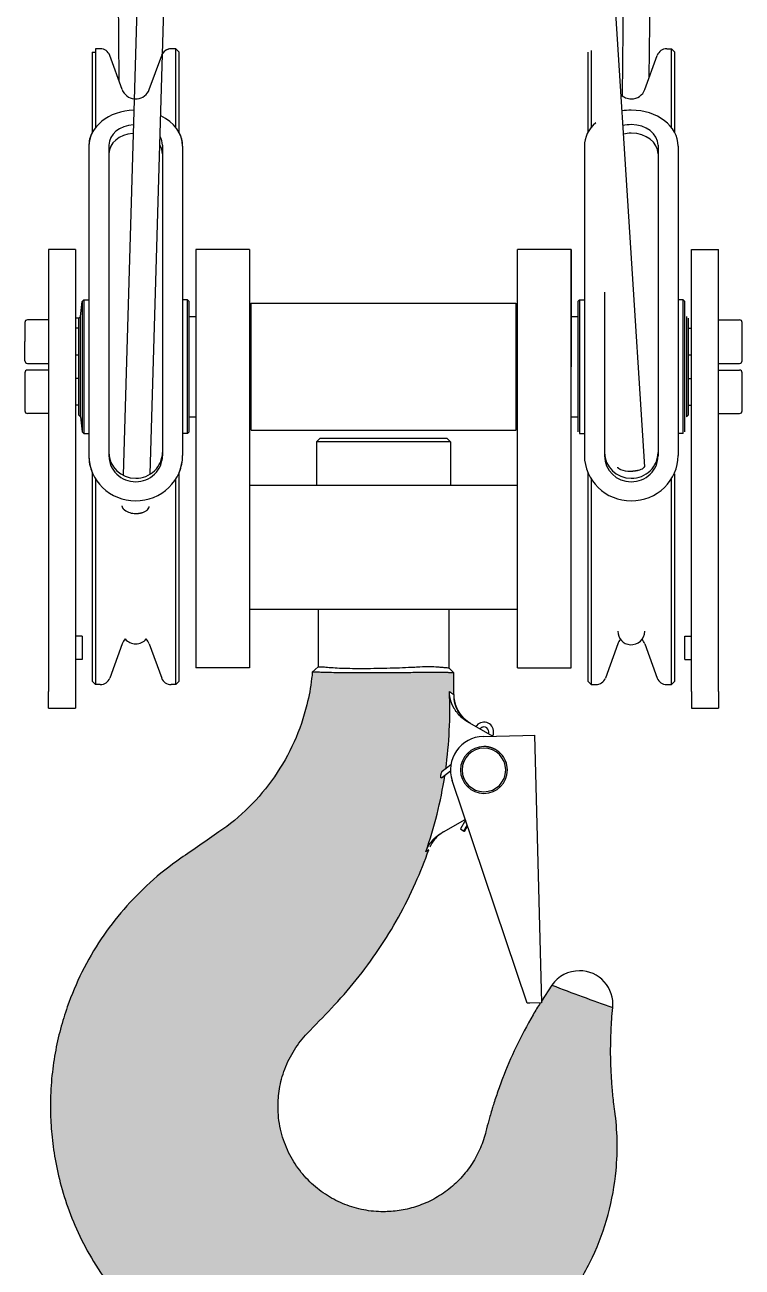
# Model space of a CAD drawing. Extents: x -599358 to 2865263, y -1062760 to 486533.
# Drawn here: x 1915540 to 1915877, y -667320 to -666736 of the extents above; entities that cross this region are included whole.
import ezdxf

# ---------------------------------------------------------------- set-up
doc = ezdxf.new("R2010")
doc.units = 0
for name, color, linetype in [('A-LIN-V', 9, 'Continuous'), ('EWHS5T6M-2', 7, 'Continuous'), ('零件1^葫芦小车', 7, 'Continuous')]:
    doc.layers.add(name, color=color, linetype=linetype)

# ---------------------------------------------------------------- blocks, each defined once
blk = doc.blocks.new('G$C20E3758E')
h = blk.add_hatch(color=3)
h.dxf.hatch_style = 1
edge = h.paths.add_edge_path()
edge.add_ellipse((1253.66, 2927.08), major_axis=(-601.68, 0), ratio=1, start_angle=428.90986, end_angle=430.75307, ccw=False)
edge.add_line((1037.15, 2365.7), (1034, 2360.94))
edge.add_line((1034, 2360.94), (1033.65, 2360.41))
edge.add_line((1033.65, 2360.41), (1033.67, 2360.41))
edge.add_spline(control_points=[(1033.67, 2360.41), (1032.94, 2359.24), (1032.22, 2358.05), (1029.7, 2353.72), (1027.99, 2350.48), (1024.93, 2344.05), (1023.57, 2340.85), (1021.84, 2336.33), (1021.31, 2334.87), (1020.35, 2332.08), (1019.91, 2330.75), (1019.46, 2329.29), (1019.4, 2329.08), (1018.91, 2327.47), (1018.58, 2326.31), (1017.99, 2324.14), (1017.72, 2323.13), (1017.04, 2320.36), (1016.5, 2318.71), (1015.11, 2315.48), (1014.27, 2313.89), (1012.3, 2310.85), (1011.17, 2309.4), (1008.67, 2306.71), (1007.3, 2305.47), (1004.39, 2303.27), (1002.84, 2302.31), (999.67, 2300.68), (998.04, 2300.01), (994.78, 2298.97), (993.14, 2298.6), (989.94, 2298.12), (988.37, 2298.01), (985.86, 2298.01), (984.87, 2298.06), (982.91, 2298.24), (981.93, 2298.38), (980, 2298.75), (979.05, 2298.98), (977.17, 2299.52), (976.24, 2299.84), (974.43, 2300.55), (973.54, 2300.95), (971.79, 2301.83), (970.94, 2302.31), (969.28, 2303.35), (968.47, 2303.92), (966.9, 2305.12), (966.14, 2305.76), (964.67, 2307.13), (963.97, 2307.85), (962.62, 2309.37), (961.98, 2310.17), (960.76, 2311.84), (960.19, 2312.72), (959.12, 2314.54), (958.63, 2315.49), (957.74, 2317.45), (957.34, 2318.46), (956.64, 2320.55), (956.34, 2321.62), (955.86, 2323.81), (955.67, 2324.93), (955.42, 2327.2), (955.36, 2328.35), (955.36, 2331.07), (955.48, 2332.86), (955.96, 2335.7), (956.17, 2336.67), (956.7, 2338.65), (957.02, 2339.64), (957.77, 2341.63), (958.2, 2342.61), (959.16, 2344.54), (959.69, 2345.48), (960.83, 2347.28), (961.45, 2348.15), (962.73, 2349.78), (963.4, 2350.55), (966.46, 2353.75), (968.92, 2356.33), (973.88, 2361.51), (976.35, 2364.33), (981.06, 2370.19), (983.3, 2373.23), (987.52, 2379.51), (989.5, 2382.74), (993.17, 2389.38), (994.87, 2392.78), (997.86, 2399.5), (999.18, 2402.8), (1000.36, 2406.15)], knot_values=[0, 0, 0, 0, 0.012094, 0.012094, 0.043169, 0.043169, 0.074245, 0.074245, 0.089782, 0.089782, 0.10532, 0.10532, 0.108005, 0.108005, 0.126597, 0.126597, 0.14519, 0.14519, 0.171955, 0.171955, 0.198721, 0.198721, 0.225486, 0.225486, 0.252251, 0.252251, 0.279017, 0.279017, 0.305782, 0.305782, 0.332547, 0.332547, 0.359313, 0.359313, 0.3769, 0.3769, 0.394487, 0.394487, 0.412074, 0.412074, 0.429662, 0.429662, 0.447249, 0.447249, 0.464836, 0.464836, 0.482423, 0.482423, 0.500011, 0.500011, 0.517598, 0.517598, 0.535185, 0.535185, 0.552772, 0.552772, 0.570359, 0.570359, 0.587947, 0.587947, 0.605534, 0.605534, 0.623121, 0.623121, 0.640708, 0.640708, 0.664579, 0.664579, 0.676514, 0.676514, 0.688449, 0.688449, 0.700384, 0.700384, 0.712319, 0.712319, 0.724254, 0.724254, 0.736189, 0.736189, 0.777684, 0.777684, 0.822741, 0.822741, 0.867798, 0.867798, 0.912855, 0.912855, 0.957912, 0.957912, 1, 1, 1, 1], degree=3, periodic=0)
edge.add_line((1000.36, 2406.15), (999.47, 2405.52))
edge.add_ellipse((879.17, 2447.69), major_axis=(127.48, 0), ratio=1, start_angle=340.6813, end_angle=351.3249)
edge.add_line((1005.19, 2428.46), (1004.14, 2427.64))
edge.add_spline(control_points=[(1004.14, 2427.64), (1004.12, 2427.63), (1004.1, 2427.62), (1004.08, 2427.62), (1004.06, 2427.62), (1004.04, 2427.63), (1004.02, 2427.66), (1004.01, 2427.68), (1004, 2427.71), (1003.99, 2427.74), (1003.98, 2427.78), (1003.97, 2427.82), (1003.97, 2427.87), (1003.96, 2427.94), (1003.96, 2428.02), (1003.97, 2428.1), (1003.97, 2428.22), (1003.98, 2428.34), (1004, 2428.46), (1004.03, 2428.63), (1004.06, 2428.8), (1004.1, 2428.96), (1004.15, 2429.11), (1004.2, 2429.26), (1004.25, 2429.38), (1004.28, 2429.46), (1004.32, 2429.52), (1004.35, 2429.57), (1004.37, 2429.59), (1004.39, 2429.61), (1004.41, 2429.63)], knot_values=[0, 0, 0, 0, 0.06223, 0.06223, 0.06223, 0.125059, 0.125059, 0.125059, 0.182556, 0.182556, 0.182556, 0.239933, 0.239933, 0.239933, 0.329747, 0.329747, 0.329747, 0.462371, 0.462371, 0.462371, 0.647003, 0.647003, 0.647003, 0.834607, 0.834607, 0.834607, 0.943556, 0.943556, 0.943556, 1, 1, 1, 1], degree=3, periodic=0)
edge.add_line((1004.41, 2429.63), (1005.48, 2430.46))
edge.add_ellipse((879.17, 2447.69), major_axis=(127.48, 0), ratio=1, start_angle=352.2315, end_angle=362.5739)
edge.add_ellipse((1061.82, 2533.59), major_axis=(97.39, 0), ratio=1, start_angle=235.4035, end_angle=236.3361)
edge.add_ellipse((1061.82, 2533.59), major_axis=(97.39, 0), ratio=1, start_angle=236.3361, end_angle=236.3512)
edge.add_line((1007.86, 2452.51), (1007.86, 2453.23))
edge.add_line((1007.86, 2453.23), (1007.86, 2459.03))
edge.add_spline(control_points=[(1007.86, 2459.03), (1007.85, 2459.03), (1007.83, 2459.03), (1007.66, 2459.03), (1007.38, 2459.04), (1006.96, 2459.05), (1006.45, 2459.06), (1005.84, 2459.08), (1004.92, 2459.1), (1003.66, 2459.13), (1001.8, 2459.15), (999.1, 2459.13), (995.74, 2459.07), (991.47, 2459.02), (986.08, 2458.98), (978.82, 2458.97), (973.04, 2459.03), (969.76, 2459.11), (968.29, 2459.15), (967.56, 2459.18), (966.98, 2459.2), (965.93, 2459.2), (965.74, 2459.2), (965.6, 2459.2)], knot_values=[0, 0, 0, 0, 0.023008, 0.046985, 0.071916, 0.097784, 0.124572, 0.144341, 0.171112, 0.217444, 0.250912, 0.29895, 0.377038, 0.419517, 0.501427, 0.62005, 0.748963, 0.803749, 0.842652, 0.866405, 0.874501, 0.907064, 1, 1, 1, 1], degree=3, periodic=0)
edge.add_spline(control_points=[(965.6, 2459.2), (965.54, 2458.57), (965.48, 2457.94), (965.09, 2454.7), (964.62, 2452.07), (963.05, 2445.7), (961.78, 2441.98), (958.53, 2434.76), (956.57, 2431.27), (952.03, 2424.71), (949.45, 2421.65), (943.87, 2416.11), (940.86, 2413.62), (934.01, 2408.9), (930.06, 2406.18), (923.01, 2401.32), (919.96, 2398.89), (914.31, 2393.8), (911.71, 2391.14), (906.87, 2385.54), (904.64, 2382.61), (900.48, 2376.4), (898.56, 2373.11), (895.19, 2366.33), (893.72, 2362.88), (892.06, 2358.12), (891.7, 2357.04), (891.02, 2354.83), (890.7, 2353.7), (890.09, 2351.41), (889.81, 2350.24), (889.28, 2347.86), (889.03, 2346.64), (888.59, 2344.17), (888.39, 2342.91), (888.04, 2340.35), (887.89, 2339.04), (887.53, 2335.06), (887.39, 2332.32), (887.39, 2327.43), (887.47, 2325.23), (887.81, 2320.58), (888.08, 2318.14), (888.87, 2313.06), (889.4, 2310.42), (890.76, 2304.98), (891.59, 2302.18), (893.61, 2296.49), (894.81, 2293.6), (897.58, 2287.8), (899.16, 2284.9), (902.72, 2279.16), (904.7, 2276.34), (909.04, 2270.85), (911.41, 2268.2), (916.48, 2263.16), (919.19, 2260.77), (924.89, 2256.32), (927.87, 2254.27), (934.03, 2250.56), (937.21, 2248.9), (943.65, 2246), (946.92, 2244.76), (953.45, 2242.69), (956.71, 2241.86), (963.16, 2240.59), (966.33, 2240.14), (972.53, 2239.59), (975.54, 2239.49), (981.37, 2239.56), (984.17, 2239.73), (990.94, 2240.45), (995.08, 2241.21), (1003.31, 2243.46), (1007.41, 2244.94), (1015.39, 2248.64), (1019.28, 2250.85), (1026.69, 2255.97), (1030.2, 2258.88), (1036.7, 2265.29), (1039.68, 2268.8), (1044.97, 2276.29), (1047.29, 2280.27), (1051.17, 2288.53), (1052.74, 2292.81), (1055.1, 2301.5), (1055.89, 2305.91), (1056.58, 2313.33), (1056.69, 2316.36), (1056.55, 2322.34), (1056.31, 2325.29), (1055.86, 2328.6), (1055.78, 2329.2), (1055.52, 2331.27), (1055.34, 2332.91), (1055.07, 2335.96), (1054.97, 2337.38), (1054.75, 2341.38), (1054.69, 2343.72), (1054.68, 2348.1), (1054.73, 2350.15), (1054.93, 2354.39), (1055.08, 2356.58), (1055.32, 2359.03)], knot_values=[0, 0, 0, 0, 0.005894, 0.005894, 0.030053, 0.030053, 0.064391, 0.064391, 0.098729, 0.098729, 0.133067, 0.133067, 0.167406, 0.167406, 0.20826, 0.20826, 0.244777, 0.244777, 0.281295, 0.281295, 0.317812, 0.317812, 0.354329, 0.354329, 0.387959, 0.387959, 0.397632, 0.397632, 0.407305, 0.407305, 0.416978, 0.416978, 0.426651, 0.426651, 0.436324, 0.436324, 0.445997, 0.445997, 0.465343, 0.465343, 0.479597, 0.479597, 0.493851, 0.493851, 0.508105, 0.508105, 0.522359, 0.522359, 0.536613, 0.536613, 0.550867, 0.550867, 0.565121, 0.565121, 0.579374, 0.579374, 0.593628, 0.593628, 0.607882, 0.607882, 0.622136, 0.622136, 0.63639, 0.63639, 0.650644, 0.650644, 0.664898, 0.664898, 0.679151, 0.679151, 0.693405, 0.693405, 0.715098, 0.715098, 0.73679, 0.73679, 0.758483, 0.758483, 0.780175, 0.780175, 0.801868, 0.801868, 0.82356, 0.82356, 0.845252, 0.845252, 0.866945, 0.866945, 0.882014, 0.882014, 0.897082, 0.897082, 0.899258, 0.899258, 0.911851, 0.911851, 0.924444, 0.924444, 0.949629, 0.949629, 0.974815, 0.974815, 1, 1, 1, 1], degree=3, periodic=0)
h.paths.add_polyline_path([(1033.65, 2360.41), (1034, 2360.94), (1034.01, 2360.42), (1033.67, 2360.41)], flags=16)
at = {"color": 3}
for p, q in [((899.87, 2644.47), (900.87, 2644.47)), ((912.43, 2630.5), (913.3, 2630.5)), ((896.37, 2565.48), (896.87, 2569.98)), ((896.87, 2569.98), (897.37, 2570.48)), ((928.86, 2569.98), (928.36, 2570.48)), ((895.87, 2564.98), (894.87, 2564.98)), ((895.87, 2535.99), (896.37, 2535.49)), ((896.37, 2535.49), (896.87, 2530.99)), ((896.87, 2530.99), (897.37, 2530.49))]:
    blk.add_line(p, q, dxfattribs=at)
at = {"layer": 'EWHS5T6M-2', "color": 3, "linetype": 'Continuous'}
for p, q in [((899.87, 2644.47), (899.87, 2620.38)), ((899.87, 2644.47), (899.87, 2620.38)), ((902.29, 2645.47), (900.87, 2645.47)), ((900.87, 2645.47), (900.87, 2621.92)), ((902.29, 2645.47), (900.87, 2645.47)), ((900.87, 2645.47), (900.87, 2644.47)), ((908.82, 2633.31), (905.11, 2643.5)), ((908.82, 2633.31), (905.11, 2643.5)), ((916.9, 2633.31), (920.62, 2643.5)), ((924.86, 2645.47), (923.43, 2645.47)), ((924.86, 2645.47), (923.43, 2645.47)), ((924.86, 2621.92), (924.86, 2645.47)), ((925.86, 2644.47), (924.86, 2645.47)), ((925.86, 2644.47), (924.86, 2645.47)), ((925.86, 2620.38), (925.86, 2644.47)), ((925.86, 2620.38), (925.86, 2644.47)), ((1047.85, 2644.47), (1047.85, 2620.38)), ((1048.85, 2644.93), (1048.85, 2621.92)), ((1064.89, 2633.31), (1068.6, 2643.5)), ((1071.42, 2645.47), (1072.85, 2645.47)), ((1072.85, 2621.92), (1072.85, 2645.47)), ((1073.85, 2644.47), (1072.85, 2645.47)), ((1073.85, 2620.38), (1073.85, 2644.47)), ((898.87, 2616.4), (898.87, 2572.68)), ((898.87, 2616.4), (898.87, 2572.68)), ((904.87, 2616.68), (904.87, 2572.78)), ((920.86, 2616.68), (920.86, 2572.78)), ((926.86, 2616.4), (926.86, 2572.68)), ((926.86, 2616.4), (926.86, 2572.68)), ((1046.85, 2616.4), (1046.85, 2572.68)), ((1068.85, 2616.68), (1068.85, 2572.78)), ((1074.85, 2616.4), (1074.85, 2572.68)), ((894.87, 2585.48), (886.87, 2585.48)), ((886.87, 2585.48), (886.87, 2550.48)), ((894.87, 2585.48), (886.87, 2585.48)), ((886.87, 2585.48), (886.87, 2550.48)), ((894.87, 2585.48), (894.87, 2550.48)), ((894.87, 2585.48), (894.87, 2564.98)), ((930.86, 2585.48), (930.86, 2550.48)), ((946.86, 2585.48), (930.86, 2585.48)), ((930.86, 2585.48), (930.86, 2550.48)), ((946.86, 2585.48), (930.86, 2585.48)), ((946.86, 2585.48), (946.86, 2550.48)), ((946.86, 2585.48), (946.86, 2550.48)), ((1026.85, 2550.48), (1026.85, 2585.48)), ((1042.85, 2585.48), (1026.85, 2585.48)), ((1026.85, 2550.48), (1026.85, 2585.48)), ((1042.85, 2585.48), (1026.85, 2585.48)), ((1042.85, 2550.48), (1042.85, 2585.48)), ((1042.85, 2585.48), (1042.85, 2550.48)), ((1078.85, 2550.48), (1078.85, 2585.48)), ((1078.85, 2585.48), (1086.85, 2585.48)), ((1086.85, 2550.48), (1086.85, 2585.48)), ((898.87, 2572.68), (898.87, 2523.94)), ((898.87, 2572.68), (898.87, 2523.94)), ((904.87, 2572.78), (904.87, 2523.83)), ((920.86, 2572.78), (920.86, 2523.83)), ((926.86, 2572.68), (926.86, 2523.94)), ((926.86, 2572.68), (926.86, 2523.94)), ((1046.85, 2572.68), (1046.85, 2523.94)), ((1052.85, 2572.78), (1052.85, 2523.83)), ((1068.85, 2572.78), (1068.85, 2523.83)), ((1074.85, 2572.68), (1074.85, 2523.94)), ((896.87, 2569.98), (896.87, 2530.99)), ((897.37, 2570.48), (898.87, 2570.48)), ((897.37, 2570.48), (897.37, 2530.49)), ((897.37, 2570.48), (898.87, 2570.48)), ((928.36, 2570.48), (926.86, 2570.48)), ((928.36, 2570.48), (926.86, 2570.48)), ((928.36, 2530.49), (928.36, 2570.48)), ((928.86, 2530.99), (928.86, 2569.98)), ((928.86, 2530.99), (928.86, 2569.98)), ((946.86, 2568.98), (947.36, 2569.48)), ((946.86, 2568.98), (947.36, 2569.48)), ((947.36, 2531.49), (947.36, 2569.48)), ((947.36, 2569.48), (1026.35, 2569.48)), ((947.36, 2531.49), (947.36, 2569.48)), ((947.36, 2569.48), (1026.35, 2569.48)), ((1026.35, 2569.48), (1026.35, 2531.49)), ((1026.35, 2569.48), (1026.35, 2531.49)), ((1044.85, 2569.98), (1045.35, 2570.48)), ((1044.85, 2569.98), (1044.85, 2530.99)), ((1045.35, 2570.48), (1045.35, 2530.49)), ((1045.35, 2570.48), (1046.85, 2570.48)), ((1076.35, 2570.48), (1074.85, 2570.48)), ((1076.85, 2569.98), (1076.35, 2570.48)), ((1076.35, 2530.49), (1076.35, 2570.48)), ((1076.85, 2530.99), (1076.85, 2569.98)), ((895.87, 2564.98), (896.37, 2565.48)), ((895.87, 2564.98), (896.37, 2565.48)), ((895.87, 2535.99), (895.87, 2564.98)), ((896.37, 2535.49), (896.37, 2565.48)), ((928.86, 2565.48), (930.86, 2565.48)), ((928.86, 2565.48), (930.86, 2565.48)), ((1042.85, 2565.48), (1044.85, 2565.48)), ((1077.35, 2565.48), (1077.35, 2535.49)), ((1077.85, 2564.98), (1077.85, 2535.99)), ((879.77, 2563.68), (879.77, 2557.98)), ((879.77, 2563.68), (879.77, 2557.98)), ((879.77, 2561.41), (879.77, 2561.42)), ((879.77, 2561.41), (879.77, 2561.42)), ((886.87, 2564.48), (880.57, 2564.48)), ((886.87, 2564.48), (880.57, 2564.48)), ((895.87, 2561.98), (894.87, 2561.98)), ((1077.85, 2561.98), (1078.85, 2561.98)), ((1086.85, 2564.48), (1093.15, 2564.48)), ((1093.95, 2552.28), (1093.95, 2563.68)), ((879.77, 2552.28), (879.77, 2557.98)), ((879.77, 2552.28), (879.77, 2557.98)), ((894.87, 2553.98), (895.87, 2553.98)), ((1077.85, 2553.98), (1078.85, 2553.98)), ((880.57, 2551.48), (886.87, 2551.48)), ((880.57, 2551.48), (886.87, 2551.48)), ((886.87, 2550.48), (886.87, 2458.25)), ((886.87, 2550.48), (886.87, 2458.25)), ((894.87, 2550.48), (894.87, 2458.25)), ((930.86, 2550.48), (930.86, 2485.49)), ((930.86, 2550.48), (930.86, 2485.49)), ((946.86, 2550.48), (946.86, 2485.49)), ((946.86, 2550.48), (946.86, 2485.49)), ((1026.85, 2485.49), (1026.85, 2550.48)), ((1026.85, 2485.49), (1026.85, 2550.48)), ((1042.85, 2485.49), (1042.85, 2550.48)), ((1042.85, 2485.49), (1042.85, 2550.48)), ((1078.85, 2458.25), (1078.85, 2550.48)), ((1086.85, 2551.48), (1093.15, 2551.48)), ((1086.85, 2458.25), (1086.85, 2550.48)), ((879.77, 2548.68), (879.77, 2537.29)), ((879.77, 2548.68), (879.77, 2537.29)), ((886.87, 2549.48), (880.57, 2549.48)), ((886.87, 2549.48), (880.57, 2549.48)), ((895.87, 2546.98), (894.87, 2546.98)), ((1077.85, 2546.98), (1078.85, 2546.98)), ((1086.85, 2549.48), (1093.15, 2549.48)), ((1093.95, 2537.29), (1093.95, 2548.68)), ((895.87, 2538.99), (894.87, 2538.99)), ((894.87, 2538.99), (894.87, 2469.99)), ((895.87, 2538.99), (894.87, 2538.99)), ((895.87, 2535.99), (895.87, 2538.99)), ((1077.85, 2538.99), (1078.85, 2538.99)), ((886.87, 2536.49), (880.57, 2536.49)), ((886.87, 2536.49), (880.57, 2536.49)), ((928.86, 2535.49), (930.86, 2535.49)), ((928.86, 2535.49), (930.86, 2535.49)), ((1042.85, 2535.49), (1044.85, 2535.49)), ((1077.85, 2535.99), (1077.35, 2535.49)), ((1086.85, 2536.49), (1093.15, 2536.49)), ((947.36, 2531.49), (1026.35, 2531.49)), ((947.36, 2531.49), (1026.35, 2531.49)), ((1026.85, 2531.99), (1026.35, 2531.49)), ((1026.85, 2531.99), (1026.35, 2531.49)), ((897.37, 2530.49), (898.87, 2530.49)), ((897.37, 2530.49), (898.87, 2530.49)), ((928.36, 2530.49), (926.86, 2530.49)), ((928.36, 2530.49), (926.86, 2530.49)), ((928.86, 2530.99), (928.36, 2530.49)), ((928.86, 2530.99), (928.36, 2530.49)), ((967.86, 2528.99), (966.86, 2527.99)), ((967.86, 2528.99), (966.86, 2527.99)), ((1006.86, 2527.99), (966.86, 2527.99)), ((966.86, 2527.99), (966.86, 2514.99)), ((1006.86, 2527.99), (966.86, 2527.99)), ((966.86, 2527.99), (966.86, 2514.99)), ((1005.86, 2528.99), (967.86, 2528.99)), ((1005.86, 2528.99), (967.86, 2528.99)), ((1005.86, 2528.99), (1006.86, 2527.99)), ((1005.86, 2528.99), (1006.86, 2527.99)), ((1006.86, 2527.99), (1006.86, 2514.99)), ((1006.86, 2527.99), (1006.86, 2514.99)), ((1045.35, 2530.49), (1046.85, 2530.49)), ((1076.35, 2530.49), (1074.85, 2530.49)), ((899.87, 2518.93), (899.87, 2456.49)), ((899.87, 2518.93), (899.87, 2456.49)), ((900.87, 2516.98), (900.87, 2455.49)), ((924.86, 2455.49), (924.86, 2516.98)), ((925.86, 2456.49), (925.86, 2518.93)), ((925.86, 2456.49), (925.86, 2518.93)), ((1047.85, 2518.93), (1047.85, 2456.49)), ((1048.85, 2516.98), (1048.85, 2455.49)), ((1072.85, 2455.49), (1072.85, 2516.98)), ((1073.85, 2456.49), (1073.85, 2518.49)), ((1026.85, 2514.99), (946.86, 2514.99)), ((1026.85, 2514.99), (946.86, 2514.99)), ((930.86, 2485.49), (930.86, 2460.49)), ((930.86, 2485.49), (930.86, 2460.49)), ((946.86, 2485.49), (946.86, 2460.49)), ((946.86, 2485.49), (946.86, 2460.49)), ((1026.85, 2460.49), (1026.85, 2485.49)), ((1026.85, 2460.49), (1026.85, 2485.49)), ((1042.85, 2460.49), (1042.85, 2485.49)), ((1042.85, 2460.49), (1042.85, 2485.49)), ((946.86, 2477.99), (1026.85, 2477.99)), ((946.86, 2477.99), (1026.85, 2477.99)), ((967.36, 2477.99), (967.36, 2460.81)), ((967.36, 2477.99), (967.36, 2460.81)), ((1006.36, 2477.99), (1006.36, 2460.52)), ((1006.36, 2477.99), (1006.36, 2460.52)), ((896.87, 2469.99), (894.87, 2469.99)), ((896.87, 2469.99), (894.87, 2469.99)), ((896.87, 2469.99), (896.87, 2462.99)), ((896.87, 2469.99), (896.87, 2462.99)), ((1076.85, 2462.99), (1076.85, 2469.99)), ((1076.85, 2469.99), (1078.85, 2469.99)), ((908.82, 2467.66), (905.11, 2457.47)), ((908.82, 2467.66), (905.11, 2457.47)), ((916.9, 2467.66), (920.62, 2457.47)), ((916.9, 2467.66), (920.62, 2457.47)), ((1056.81, 2467.66), (1053.1, 2457.47)), ((1064.89, 2467.66), (1068.6, 2457.47)), ((896.87, 2462.99), (894.87, 2462.99)), ((894.87, 2462.99), (894.87, 2458.25)), ((896.87, 2462.99), (894.87, 2462.99)), ((1076.85, 2462.99), (1078.85, 2462.99)), ((886.87, 2458.25), (886.87, 2453.49)), ((886.87, 2458.25), (886.87, 2453.49)), ((894.87, 2458.25), (894.87, 2453.49)), ((894.87, 2458.25), (894.87, 2453.49)), ((946.86, 2460.49), (930.86, 2460.49)), ((946.86, 2460.49), (930.86, 2460.49)), ((967.36, 2460.81), (965.6, 2459.2)), ((967.36, 2460.81), (965.6, 2459.2)), ((1007.86, 2459.03), (1006.36, 2460.52)), ((1007.86, 2459.03), (1006.36, 2460.52)), ((1007.86, 2452.51), (1007.86, 2459.03)), ((1007.86, 2452.51), (1007.86, 2459.03)), ((1026.85, 2460.49), (1042.85, 2460.49)), ((1026.85, 2460.49), (1042.85, 2460.49)), ((1078.85, 2453.49), (1078.85, 2458.25)), ((1086.85, 2453.49), (1086.85, 2458.25)), ((886.87, 2448.49), (886.87, 2453.49)), ((886.87, 2448.49), (886.87, 2453.49)), ((894.87, 2453.49), (894.87, 2448.49)), ((894.87, 2453.49), (894.87, 2448.49)), ((899.87, 2456.49), (900.87, 2455.49)), ((899.87, 2456.49), (900.87, 2455.49)), ((902.29, 2455.49), (900.87, 2455.49)), ((902.29, 2455.49), (900.87, 2455.49)), ((924.86, 2455.49), (923.43, 2455.49)), ((924.86, 2455.49), (923.43, 2455.49)), ((925.86, 2456.49), (924.86, 2455.49)), ((925.86, 2456.49), (924.86, 2455.49)), ((1047.85, 2456.49), (1048.85, 2455.49)), ((1048.85, 2455.49), (1050.28, 2455.49)), ((1071.42, 2455.49), (1072.85, 2455.49)), ((1073.85, 2456.49), (1072.85, 2455.49)), ((1078.85, 2453.49), (1078.85, 2448.49)), ((1086.85, 2453.49), (1086.85, 2448.49)), ((886.87, 2448.49), (894.87, 2448.49)), ((886.87, 2448.49), (894.87, 2448.49)), ((1078.85, 2448.49), (1086.85, 2448.49)), ((1019.41, 2440.06), (1011.93, 2444.39)), ((1019.41, 2440.06), (1011.93, 2444.39)), ((1016.6, 2439.99), (1028.48, 2440.29)), ((1016.6, 2439.99), (1028.48, 2440.29)), ((1028.48, 2440.29), (1031.97, 2440.38)), ((1028.48, 2440.29), (1031.97, 2440.38)), ((1031.97, 2440.38), (1034.01, 2360.42)), ((1031.97, 2440.38), (1034.01, 2360.42)), ((1004.41, 2429.63), (1006.99, 2431.63)), ((1004.41, 2429.63), (1006.99, 2431.63)), ((1004.14, 2427.64), (1006.86, 2429.76)), ((1004.14, 2427.64), (1006.86, 2429.76)), ((1029.78, 2360.31), (1007.38, 2426.8)), ((1029.78, 2360.31), (1007.38, 2426.8)), ((1004.1, 2411.08), (1011.28, 2415.23)), ((1004.1, 2411.08), (1011.28, 2415.23)), ((1011.35, 2415.03), (1009.8, 2412.36)), ((1011.35, 2415.03), (1009.8, 2412.36)), ((1010.89, 2411.73), (1011.88, 2413.44)), ((1010.89, 2411.73), (1011.88, 2413.44)), ((1011.03, 2411.65), (1011.95, 2413.24)), ((1011.03, 2411.65), (1011.95, 2413.24)), ((1009.8, 2412.36), (1010.89, 2411.73)), ((1009.8, 2412.36), (1010.89, 2411.73)), ((1011.03, 2411.65), (1010.89, 2411.73)), ((1011.03, 2411.65), (1010.89, 2411.73)), ((1000.36, 2406.15), (999.47, 2405.52)), ((1000.36, 2406.15), (999.47, 2405.52)), ((1037.15, 2365.7), (1034, 2360.94)), ((1037.15, 2365.7), (1034, 2360.94)), ((1030.51, 2360.33), (1029.78, 2360.31)), ((1030.51, 2360.33), (1029.78, 2360.31)), ((1034.01, 2360.42), (1030.51, 2360.33)), ((1034.01, 2360.42), (1030.51, 2360.33))]:
    blk.add_line(p, q, dxfattribs=at)
for centre, radius, start, end in [((902.29, 2642.47), 3, 20, 90), ((902.29, 2642.47), 3, 20, 90), ((923.43, 2642.47), 3, 90, 160), ((923.43, 2642.47), 3, 90, 148.6539), ((1071.42, 2642.47), 3, 90, 160), ((912.86, 2634.78), 4.3, 200, 264.2387), ((912.86, 2634.78), 4.3, 200, 264.2387), ((912.86, 2634.78), 4.3, 275.7613, 340), ((1060.85, 2634.78), 4.3, 223.803, 270), ((1060.85, 2634.78), 4.3, 270, 340), ((880.57, 2563.68), 0.8, 90, 180), ((880.57, 2563.68), 0.8, 90, 180), ((1093.15, 2563.68), 0.8, 0, 90), ((880.57, 2552.28), 0.8, 180, 270), ((880.57, 2552.28), 0.8, 180, 270), ((1093.15, 2552.28), 0.8, 270, 0), ((880.57, 2548.68), 0.8, 90, 180), ((880.57, 2548.68), 0.8, 90, 180), ((1093.15, 2548.68), 0.8, 0, 90), ((880.57, 2537.29), 0.8, 180, 270), ((880.57, 2537.29), 0.8, 180, 270), ((1093.15, 2537.29), 0.8, 270, 0), ((912.86, 2466.19), 4.3, 136.321, 160), ((912.86, 2466.19), 4.3, 136.321, 160), ((912.86, 2466.19), 4.3, 20, 43.2475), ((912.86, 2466.19), 4.3, 20, 43.2475), ((1060.85, 2466.19), 4.3, 138.8327, 160), ((1060.85, 2466.19), 4.3, 20, 41.6193), ((902.29, 2458.49), 3, 270, 340), ((902.29, 2458.49), 3, 270, 340), ((923.43, 2458.49), 3, 200, 270), ((923.43, 2458.49), 3, 200, 270), ((1050.28, 2458.49), 3, 270, 340), ((1071.42, 2458.49), 3, 200, 270), ((879.17, 2447.69), 127.48, 352.1432, 2.5739), ((879.17, 2447.69), 127.48, 352.1432, 2.5739), ((1061.82, 2533.59), 97.39, 235.4035, 236.3512), ((1061.82, 2533.59), 97.39, 235.4035, 236.3512), ((1017.93, 2452.57), 10.1, 179.9284, 225.3845), ((1017.93, 2452.57), 10.1, 179.9284, 225.3845), ((1016.85, 2441.36), 2.9, 0, 146.9271), ((1016.85, 2441.36), 2.9, 0, 146.9271), ((1016.85, 2441.36), 1.48, 90.0009, 143.9909), ((1016.85, 2441.36), 1.48, 0, 143.9909), ((1016.85, 2441.36), 1.48, 90.0009, 143.9909), ((1016.85, 2441.36), 1.48, 0, 143.9909), ((1016.85, 2430), 10, 91.46, 198.6207), ((1016.85, 2430), 10, 91.46, 198.6207), ((1016.85, 2441.36), 1.48, 336.0091, 0), ((1016.85, 2441.36), 1.48, 336.0091, 0), ((1016.85, 2441.36), 2.9, 333.4077, 0), ((1016.85, 2441.36), 2.9, 333.4077, 0), ((1016.85, 2430), 7, 360, 180), ((1016.85, 2430), 7, 360, 180), ((1016.85, 2430), 6.5, 360, 180), ((1016.85, 2430), 6.5, 360, 180), ((1016.85, 2430), 7, 360, 90.0009), ((1016.85, 2430), 7, 360, 90.0009), ((879.17, 2447.69), 127.48, 340.6813, 351.2335), ((879.17, 2447.69), 127.48, 340.6813, 351.2335), ((1016.85, 2430), 7, 180, 360), ((1016.85, 2430), 7, 180, 360), ((1016.85, 2430), 6.5, 180, 360), ((1016.85, 2430), 6.5, 180, 360), ((1016.85, 2430), 7, 270.0009, 360), ((1016.85, 2430), 7, 270.0009, 360), ((1045.37, 2360), 10, 90, 145.2673), ((1045.37, 2360), 10, 90, 145.2673), ((1045.37, 2360), 10, 354.3957, 90), ((1045.37, 2360), 10, 354.3957, 90), ((1253.66, 2927.08), 601.68, 248.90986, 250.75307), ((1253.66, 2927.08), 601.68, 248.90986, 250.75307)]:
    blk.add_arc(centre, radius, start, end, dxfattribs=at)
for centre, major_axis, ratio, start_param, end_param in [((912.86, 2616.4), (-14, 0), 0.766044, 4.750321, 6.283185), ((912.86, 2616.4), (-14, 0), 0.766044, 3.141593, 4.150051), ((1060.85, 2616.4), (-14, 0), 0.766044, 4.712389, 4.913203), ((1060.85, 2616.4), (-14, 0), 0.766044, 3.141593, 4.712389), ((912.86, 2616.68), (-8, 0), 0.766044, 4.794698, 6.283185), ((1060.85, 2616.4), (-14, 0), 0.766044, 5.573665, 6.283185), ((1060.85, 2616.68), (-8, 0), 0.766044, 4.712389, 5.031351), ((1060.85, 2616.68), (-8, 0), 0.766044, 3.141593, 4.712389), ((912.86, 2616.4), (-14, 0), 0.766044, 5.902934, 6.283185), ((912.86, 2614.11), (-8, 0), 0.766044, 4.819633, 6.283185), ((912.86, 2614.11), (-8, 0), 0.766044, 3.141593, 3.590007), ((912.86, 2616.68), (-8, 0), 0.766044, 3.141593, 3.568788), ((912.86, 2616.4), (-14, 0), 0.766044, 3.141593, 3.521844), ((1060.85, 2614.11), (-8, 0), 0.766044, 4.712389, 5.010105), ((1060.85, 2614.11), (-8, 0), 0.766044, 3.141593, 4.712389), ((912.86, 2524.86), (-8, 0), 0.965926, 0, 1.570796), ((912.86, 2524.86), (-8, 0), 0.965926, 1.570796, 3.141593), ((1060.85, 2524.86), (-8, 0), 0.965926, 0, 1.570796), ((1060.85, 2524.86), (-8, 0), 0.965926, 1.570796, 3.141593), ((912.86, 2523.94), (-14, 0), 0.965926, 0, 1.570796), ((912.86, 2523.94), (-14, 0), 0.965926, 0, 0.380251), ((912.86, 2523.83), (-8, 0), 0.965926, 6.283185, 7.853982), ((912.86, 2523.94), (-14, 0), 0.965926, 1.570796, 3.141593), ((912.86, 2523.83), (-8, 0), 0.965926, 1.570796, 3.141593), ((912.86, 2523.94), (-14, 0), 0.965926, 2.761341, 3.141593), ((1060.85, 2523.94), (-14, 0), 0.965926, 0, 1.570796), ((1060.85, 2523.83), (-8, 0), 0.965926, 0, 1.570796), ((1060.85, 2523.94), (-14, 0), 0.965926, 1.570796, 3.141593), ((1060.85, 2523.83), (-8, 0), 0.965926, 1.570796, 3.141593)]:
    blk.add_ellipse(centre, major_axis=major_axis, ratio=ratio, start_param=start_param, end_param=end_param, dxfattribs=at)
for points, degree, knots in [([(967.36, 2460.81), (967.37, 2460.81), (967.39, 2460.82), (967.66, 2460.83), (968.19, 2460.84), (969.06, 2460.81), (970.54, 2460.65), (973.76, 2460.42), (979.16, 2460.31), (985.59, 2460.38), (990.72, 2460.52), (993.64, 2460.63), (995.94, 2460.74), (998.14, 2460.86), (1000.74, 2460.93), (1002.85, 2460.82), (1004.14, 2460.72), (1005.06, 2460.64), (1005.78, 2460.58), (1006.27, 2460.54), (1006.33, 2460.53), (1006.36, 2460.52)], 3, [0, 0, 0, 0, 0.020045, 0.062586, 0.096899, 0.125201, 0.187741, 0.250283, 0.373093, 0.499342, 0.563292, 0.624573, 0.648563, 0.687175, 0.749712, 0.81225, 0.849462, 0.874848, 0.92013, 0.961847, 1, 1, 1, 1]), ([(967.36, 2460.81), (967.37, 2460.81), (967.39, 2460.82), (967.66, 2460.83), (968.19, 2460.84), (969.06, 2460.81), (970.54, 2460.65), (973.76, 2460.42), (979.16, 2460.31), (985.59, 2460.38), (990.72, 2460.52), (993.64, 2460.63), (995.94, 2460.74), (998.14, 2460.86), (1000.74, 2460.93), (1002.85, 2460.82), (1004.14, 2460.72), (1005.06, 2460.64), (1005.78, 2460.58), (1006.27, 2460.54), (1006.33, 2460.53), (1006.36, 2460.52)], 3, [0, 0, 0, 0, 0.020045, 0.062586, 0.096899, 0.125201, 0.187741, 0.250283, 0.373093, 0.499342, 0.563292, 0.624573, 0.648563, 0.687175, 0.749712, 0.81225, 0.849462, 0.874848, 0.92013, 0.961847, 1, 1, 1, 1]), ([(965.6, 2459.2), (965.54, 2458.57), (965.48, 2457.94), (965.09, 2454.7), (964.62, 2452.07), (963.05, 2445.7), (961.78, 2441.98), (958.53, 2434.76), (956.57, 2431.27), (952.03, 2424.71), (949.45, 2421.65), (943.87, 2416.11), (940.86, 2413.62), (934.01, 2408.9), (930.06, 2406.18), (923.01, 2401.32), (919.96, 2398.89), (914.31, 2393.8), (911.71, 2391.14), (906.87, 2385.54), (904.64, 2382.61), (900.48, 2376.4), (898.56, 2373.11), (895.19, 2366.33), (893.72, 2362.88), (892.06, 2358.12), (891.7, 2357.04), (891.02, 2354.83), (890.7, 2353.7), (890.09, 2351.41), (889.81, 2350.24), (889.28, 2347.86), (889.03, 2346.64), (888.59, 2344.17), (888.39, 2342.91), (888.04, 2340.35), (887.89, 2339.04), (887.53, 2335.06), (887.39, 2332.32), (887.39, 2327.43), (887.47, 2325.23), (887.81, 2320.58), (888.08, 2318.14), (888.87, 2313.06), (889.4, 2310.42), (890.76, 2304.98), (891.59, 2302.18), (893.61, 2296.49), (894.81, 2293.6), (897.58, 2287.8), (899.16, 2284.9), (902.72, 2279.16), (904.7, 2276.34), (909.04, 2270.85), (911.41, 2268.2), (916.48, 2263.16), (919.19, 2260.77), (924.89, 2256.32), (927.87, 2254.27), (934.03, 2250.56), (937.21, 2248.9), (943.65, 2246), (946.92, 2244.76), (953.45, 2242.69), (956.71, 2241.86), (963.16, 2240.59), (966.33, 2240.14), (972.53, 2239.59), (975.54, 2239.49), (981.37, 2239.56), (984.17, 2239.73), (990.94, 2240.45), (995.08, 2241.21), (1003.31, 2243.46), (1007.41, 2244.94), (1015.39, 2248.64), (1019.28, 2250.85), (1026.69, 2255.97), (1030.2, 2258.88), (1036.7, 2265.29), (1039.68, 2268.8), (1044.97, 2276.29), (1047.29, 2280.27), (1051.17, 2288.53), (1052.74, 2292.81), (1055.1, 2301.5), (1055.89, 2305.91), (1056.58, 2313.33), (1056.69, 2316.36), (1056.55, 2322.34), (1056.31, 2325.29), (1055.86, 2328.6), (1055.78, 2329.2), (1055.52, 2331.27), (1055.34, 2332.91), (1055.07, 2335.96), (1054.97, 2337.38), (1054.75, 2341.38), (1054.69, 2343.72), (1054.68, 2348.1), (1054.73, 2350.15), (1054.93, 2354.39), (1055.08, 2356.58), (1055.32, 2359.03)], 3, [0, 0, 0, 0, 0.005894, 0.005894, 0.030053, 0.030053, 0.064391, 0.064391, 0.098729, 0.098729, 0.133067, 0.133067, 0.167406, 0.167406, 0.20826, 0.20826, 0.244777, 0.244777, 0.281295, 0.281295, 0.317812, 0.317812, 0.354329, 0.354329, 0.387959, 0.387959, 0.397632, 0.397632, 0.407305, 0.407305, 0.416978, 0.416978, 0.426651, 0.426651, 0.436324, 0.436324, 0.445997, 0.445997, 0.465343, 0.465343, 0.479597, 0.479597, 0.493851, 0.493851, 0.508105, 0.508105, 0.522359, 0.522359, 0.536613, 0.536613, 0.550867, 0.550867, 0.565121, 0.565121, 0.579374, 0.579374, 0.593628, 0.593628, 0.607882, 0.607882, 0.622136, 0.622136, 0.63639, 0.63639, 0.650644, 0.650644, 0.664898, 0.664898, 0.679151, 0.679151, 0.693405, 0.693405, 0.715098, 0.715098, 0.73679, 0.73679, 0.758483, 0.758483, 0.780175, 0.780175, 0.801868, 0.801868, 0.82356, 0.82356, 0.845252, 0.845252, 0.866945, 0.866945, 0.882014, 0.882014, 0.897082, 0.897082, 0.899258, 0.899258, 0.911851, 0.911851, 0.924444, 0.924444, 0.949629, 0.949629, 0.974815, 0.974815, 1, 1, 1, 1]), ([(965.6, 2459.2), (965.54, 2458.57), (965.48, 2457.94), (965.09, 2454.7), (964.62, 2452.07), (963.05, 2445.7), (961.78, 2441.98), (958.53, 2434.76), (956.57, 2431.27), (952.03, 2424.71), (949.45, 2421.65), (943.87, 2416.11), (940.86, 2413.62), (934.01, 2408.9), (930.06, 2406.18), (923.01, 2401.32), (919.96, 2398.89), (914.31, 2393.8), (911.71, 2391.14), (906.87, 2385.54), (904.64, 2382.61), (900.48, 2376.4), (898.56, 2373.11), (895.19, 2366.33), (893.72, 2362.88), (892.06, 2358.12), (891.7, 2357.04), (891.02, 2354.83), (890.7, 2353.7), (890.09, 2351.41), (889.81, 2350.24), (889.28, 2347.86), (889.03, 2346.64), (888.59, 2344.17), (888.39, 2342.91), (888.04, 2340.35), (887.89, 2339.04), (887.53, 2335.06), (887.39, 2332.32), (887.39, 2327.43), (887.47, 2325.23), (887.81, 2320.58), (888.08, 2318.14), (888.87, 2313.06), (889.4, 2310.42), (890.76, 2304.98), (891.59, 2302.18), (893.61, 2296.49), (894.81, 2293.6), (897.58, 2287.8), (899.16, 2284.9), (902.72, 2279.16), (904.7, 2276.34), (909.04, 2270.85), (911.41, 2268.2), (916.48, 2263.16), (919.19, 2260.77), (924.89, 2256.32), (927.87, 2254.27), (934.03, 2250.56), (937.21, 2248.9), (943.65, 2246), (946.92, 2244.76), (953.45, 2242.69), (956.71, 2241.86), (963.16, 2240.59), (966.33, 2240.14), (972.53, 2239.59), (975.54, 2239.49), (981.37, 2239.56), (984.17, 2239.73), (990.94, 2240.45), (995.08, 2241.21), (1003.31, 2243.46), (1007.41, 2244.94), (1015.39, 2248.64), (1019.28, 2250.85), (1026.69, 2255.97), (1030.2, 2258.88), (1036.7, 2265.29), (1039.68, 2268.8), (1044.97, 2276.29), (1047.29, 2280.27), (1051.17, 2288.53), (1052.74, 2292.81), (1055.1, 2301.5), (1055.89, 2305.91), (1056.58, 2313.33), (1056.69, 2316.36), (1056.55, 2322.34), (1056.31, 2325.29), (1055.86, 2328.6), (1055.78, 2329.2), (1055.52, 2331.27), (1055.34, 2332.91), (1055.07, 2335.96), (1054.97, 2337.38), (1054.75, 2341.38), (1054.69, 2343.72), (1054.68, 2348.1), (1054.73, 2350.15), (1054.93, 2354.39), (1055.08, 2356.58), (1055.32, 2359.03)], 3, [0, 0, 0, 0, 0.005894, 0.005894, 0.030053, 0.030053, 0.064391, 0.064391, 0.098729, 0.098729, 0.133067, 0.133067, 0.167406, 0.167406, 0.20826, 0.20826, 0.244777, 0.244777, 0.281295, 0.281295, 0.317812, 0.317812, 0.354329, 0.354329, 0.387959, 0.387959, 0.397632, 0.397632, 0.407305, 0.407305, 0.416978, 0.416978, 0.426651, 0.426651, 0.436324, 0.436324, 0.445997, 0.445997, 0.465343, 0.465343, 0.479597, 0.479597, 0.493851, 0.493851, 0.508105, 0.508105, 0.522359, 0.522359, 0.536613, 0.536613, 0.550867, 0.550867, 0.565121, 0.565121, 0.579374, 0.579374, 0.593628, 0.593628, 0.607882, 0.607882, 0.622136, 0.622136, 0.63639, 0.63639, 0.650644, 0.650644, 0.664898, 0.664898, 0.679151, 0.679151, 0.693405, 0.693405, 0.715098, 0.715098, 0.73679, 0.73679, 0.758483, 0.758483, 0.780175, 0.780175, 0.801868, 0.801868, 0.82356, 0.82356, 0.845252, 0.845252, 0.866945, 0.866945, 0.882014, 0.882014, 0.897082, 0.897082, 0.899258, 0.899258, 0.911851, 0.911851, 0.924444, 0.924444, 0.949629, 0.949629, 0.974815, 0.974815, 1, 1, 1, 1]), ([(1007.86, 2459.03), (1007.85, 2459.03), (1007.83, 2459.03), (1007.66, 2459.03), (1007.38, 2459.04), (1006.96, 2459.05), (1006.45, 2459.06), (1005.84, 2459.08), (1004.92, 2459.1), (1003.66, 2459.13), (1001.8, 2459.15), (999.1, 2459.13), (995.74, 2459.07), (991.47, 2459.02), (986.08, 2458.98), (978.82, 2458.97), (973.04, 2459.03), (969.76, 2459.11), (968.29, 2459.15), (967.56, 2459.18), (966.98, 2459.2), (965.93, 2459.2), (965.74, 2459.2), (965.6, 2459.2)], 3, [0, 0, 0, 0, 0.023008, 0.046985, 0.071916, 0.097784, 0.124572, 0.144341, 0.171112, 0.217444, 0.250912, 0.29895, 0.377038, 0.419517, 0.501427, 0.62005, 0.748963, 0.803749, 0.842652, 0.866405, 0.874501, 0.907064, 1, 1, 1, 1]), ([(1007.86, 2459.03), (1007.85, 2459.03), (1007.83, 2459.03), (1007.66, 2459.03), (1007.38, 2459.04), (1006.96, 2459.05), (1006.45, 2459.06), (1005.84, 2459.08), (1004.92, 2459.1), (1003.66, 2459.13), (1001.8, 2459.15), (999.1, 2459.13), (995.74, 2459.07), (991.47, 2459.02), (986.08, 2458.98), (978.82, 2458.97), (973.04, 2459.03), (969.76, 2459.11), (968.29, 2459.15), (967.56, 2459.18), (966.98, 2459.2), (965.93, 2459.2), (965.74, 2459.2), (965.6, 2459.2)], 3, [0, 0, 0, 0, 0.023008, 0.046985, 0.071916, 0.097784, 0.124572, 0.144341, 0.171112, 0.217444, 0.250912, 0.29895, 0.377038, 0.419517, 0.501427, 0.62005, 0.748963, 0.803749, 0.842652, 0.866405, 0.874501, 0.907064, 1, 1, 1, 1]), ([(1011.93, 2444.39), (1009.5, 2445.79), (1008.05, 2448.2), (1007.33, 2449.39), (1006.94, 2450.71), (1006.55, 2452.05), (1006.52, 2453.41)], 2, [0, 0, 0, 0.5, 0.5, 0.75, 0.75, 1, 1, 1]), ([(1011.93, 2444.39), (1009.5, 2445.79), (1008.05, 2448.2), (1007.33, 2449.39), (1006.94, 2450.71), (1006.55, 2452.05), (1006.52, 2453.41)], 2, [0, 0, 0, 0.5, 0.5, 0.75, 0.75, 1, 1, 1]), ([(1012.85, 2443.85), (1012.14, 2444.27), (1011.46, 2444.78), (1010.21, 2446.01), (1009.65, 2446.73), (1008.74, 2448.29), (1008.4, 2449.14), (1008.07, 2450.42), (1007.99, 2450.85), (1007.93, 2451.28)], 3, [0, 0, 0, 0, 0.2470021, 0.2470021, 0.4999999, 0.4999999, 0.7529976, 0.7529976, 0.8785574, 0.8785574, 0.8785574, 0.8785574]), ([(1012.85, 2443.85), (1012.14, 2444.27), (1011.46, 2444.78), (1010.21, 2446.01), (1009.65, 2446.73), (1008.74, 2448.29), (1008.4, 2449.14), (1008.07, 2450.42), (1007.99, 2450.85), (1007.93, 2451.28)], 3, [0, 0, 0, 0, 0.2470021, 0.2470021, 0.4999999, 0.4999999, 0.7529976, 0.7529976, 0.8785574, 0.8785574, 0.8785574, 0.8785574]), ([(1004.14, 2427.64), (1004.12, 2427.63), (1004.1, 2427.62), (1004.08, 2427.62), (1004.06, 2427.62), (1004.04, 2427.63), (1004.02, 2427.66), (1004.01, 2427.68), (1004, 2427.71), (1003.99, 2427.74), (1003.98, 2427.78), (1003.97, 2427.82), (1003.97, 2427.87), (1003.96, 2427.94), (1003.96, 2428.02), (1003.97, 2428.1), (1003.97, 2428.22), (1003.98, 2428.34), (1004, 2428.46), (1004.03, 2428.63), (1004.06, 2428.8), (1004.1, 2428.96), (1004.15, 2429.11), (1004.2, 2429.26), (1004.25, 2429.38), (1004.28, 2429.46), (1004.32, 2429.52), (1004.35, 2429.57), (1004.37, 2429.59), (1004.39, 2429.61), (1004.41, 2429.63)], 3, [0, 0, 0, 0, 0.06223, 0.06223, 0.06223, 0.125059, 0.125059, 0.125059, 0.182556, 0.182556, 0.182556, 0.239933, 0.239933, 0.239933, 0.329747, 0.329747, 0.329747, 0.462371, 0.462371, 0.462371, 0.647003, 0.647003, 0.647003, 0.834607, 0.834607, 0.834607, 0.943556, 0.943556, 0.943556, 1, 1, 1, 1]), ([(1004.14, 2427.64), (1004.12, 2427.63), (1004.1, 2427.62), (1004.08, 2427.62), (1004.06, 2427.62), (1004.04, 2427.63), (1004.02, 2427.66), (1004.01, 2427.68), (1004, 2427.71), (1003.99, 2427.74), (1003.98, 2427.78), (1003.97, 2427.82), (1003.97, 2427.87), (1003.96, 2427.94), (1003.96, 2428.02), (1003.97, 2428.1), (1003.97, 2428.22), (1003.98, 2428.34), (1004, 2428.46), (1004.03, 2428.63), (1004.06, 2428.8), (1004.1, 2428.96), (1004.15, 2429.11), (1004.2, 2429.26), (1004.25, 2429.38), (1004.28, 2429.46), (1004.32, 2429.52), (1004.35, 2429.57), (1004.37, 2429.59), (1004.39, 2429.61), (1004.41, 2429.63)], 3, [0, 0, 0, 0, 0.06223, 0.06223, 0.06223, 0.125059, 0.125059, 0.125059, 0.182556, 0.182556, 0.182556, 0.239933, 0.239933, 0.239933, 0.329747, 0.329747, 0.329747, 0.462371, 0.462371, 0.462371, 0.647003, 0.647003, 0.647003, 0.834607, 0.834607, 0.834607, 0.943556, 0.943556, 0.943556, 1, 1, 1, 1]), ([(999.47, 2405.52), (1000.09, 2407.28), (1001.29, 2408.72), (1002.48, 2410.15), (1004.1, 2411.08)], 2, [0, 0, 0, 0.5, 0.5, 1, 1, 1]), ([(999.47, 2405.52), (1000.09, 2407.28), (1001.29, 2408.72), (1002.48, 2410.15), (1004.1, 2411.08)], 2, [0, 0, 0, 0.5, 0.5, 1, 1, 1]), ([(1004.79, 2411.49), (1003.79, 2410.9), (1002.86, 2410.13), (1001.52, 2408.52), (1001.04, 2407.74), (1000.67, 2406.93)], 3, [0, 0, 0, 0, 0.5000003, 0.5000003, 0.8795817, 0.8795817, 0.8795817, 0.8795817]), ([(1004.79, 2411.49), (1003.79, 2410.9), (1002.86, 2410.13), (1001.52, 2408.52), (1001.04, 2407.74), (1000.67, 2406.93)], 3, [0, 0, 0, 0, 0.5000003, 0.5000003, 0.8795817, 0.8795817, 0.8795817, 0.8795817]), ([(1033.67, 2360.41), (1032.94, 2359.24), (1032.22, 2358.05), (1029.7, 2353.72), (1027.99, 2350.48), (1024.93, 2344.05), (1023.57, 2340.85), (1021.84, 2336.33), (1021.31, 2334.87), (1020.35, 2332.08), (1019.91, 2330.75), (1019.46, 2329.29), (1019.4, 2329.08), (1018.91, 2327.47), (1018.58, 2326.31), (1017.99, 2324.14), (1017.72, 2323.13), (1017.04, 2320.36), (1016.5, 2318.71), (1015.11, 2315.48), (1014.27, 2313.89), (1012.3, 2310.85), (1011.17, 2309.4), (1008.67, 2306.71), (1007.3, 2305.47), (1004.39, 2303.27), (1002.84, 2302.31), (999.67, 2300.68), (998.04, 2300.01), (994.78, 2298.97), (993.14, 2298.6), (989.94, 2298.12), (988.37, 2298.01), (985.86, 2298.01), (984.87, 2298.06), (982.91, 2298.24), (981.93, 2298.38), (980, 2298.75), (979.05, 2298.98), (977.17, 2299.52), (976.24, 2299.84), (974.43, 2300.55), (973.54, 2300.95), (971.79, 2301.83), (970.94, 2302.31), (969.28, 2303.35), (968.47, 2303.92), (966.9, 2305.12), (966.14, 2305.76), (964.67, 2307.13), (963.97, 2307.85), (962.62, 2309.37), (961.98, 2310.17), (960.76, 2311.84), (960.19, 2312.72), (959.12, 2314.54), (958.63, 2315.49), (957.74, 2317.45), (957.34, 2318.46), (956.64, 2320.55), (956.34, 2321.62), (955.86, 2323.81), (955.67, 2324.93), (955.42, 2327.2), (955.36, 2328.35), (955.36, 2331.07), (955.48, 2332.86), (955.96, 2335.7), (956.17, 2336.67), (956.7, 2338.65), (957.02, 2339.64), (957.77, 2341.63), (958.2, 2342.61), (959.16, 2344.54), (959.69, 2345.48), (960.83, 2347.28), (961.45, 2348.15), (962.73, 2349.78), (963.4, 2350.55), (966.46, 2353.75), (968.92, 2356.33), (973.88, 2361.51), (976.35, 2364.33), (981.06, 2370.19), (983.3, 2373.23), (987.52, 2379.51), (989.5, 2382.74), (993.17, 2389.38), (994.87, 2392.78), (997.86, 2399.5), (999.18, 2402.8), (1000.36, 2406.15)], 3, [0, 0, 0, 0, 0.012094, 0.012094, 0.043169, 0.043169, 0.074245, 0.074245, 0.089782, 0.089782, 0.10532, 0.10532, 0.108005, 0.108005, 0.126597, 0.126597, 0.14519, 0.14519, 0.171955, 0.171955, 0.198721, 0.198721, 0.225486, 0.225486, 0.252251, 0.252251, 0.279017, 0.279017, 0.305782, 0.305782, 0.332547, 0.332547, 0.359313, 0.359313, 0.3769, 0.3769, 0.394487, 0.394487, 0.412074, 0.412074, 0.429662, 0.429662, 0.447249, 0.447249, 0.464836, 0.464836, 0.482423, 0.482423, 0.500011, 0.500011, 0.517598, 0.517598, 0.535185, 0.535185, 0.552772, 0.552772, 0.570359, 0.570359, 0.587947, 0.587947, 0.605534, 0.605534, 0.623121, 0.623121, 0.640708, 0.640708, 0.664579, 0.664579, 0.676514, 0.676514, 0.688449, 0.688449, 0.700384, 0.700384, 0.712319, 0.712319, 0.724254, 0.724254, 0.736189, 0.736189, 0.777684, 0.777684, 0.822741, 0.822741, 0.867798, 0.867798, 0.912855, 0.912855, 0.957912, 0.957912, 1, 1, 1, 1]), ([(1033.67, 2360.41), (1032.94, 2359.24), (1032.22, 2358.05), (1029.7, 2353.72), (1027.99, 2350.48), (1024.93, 2344.05), (1023.57, 2340.85), (1021.84, 2336.33), (1021.31, 2334.87), (1020.35, 2332.08), (1019.91, 2330.75), (1019.46, 2329.29), (1019.4, 2329.08), (1018.91, 2327.47), (1018.58, 2326.31), (1017.99, 2324.14), (1017.72, 2323.13), (1017.04, 2320.36), (1016.5, 2318.71), (1015.11, 2315.48), (1014.27, 2313.89), (1012.3, 2310.85), (1011.17, 2309.4), (1008.67, 2306.71), (1007.3, 2305.47), (1004.39, 2303.27), (1002.84, 2302.31), (999.67, 2300.68), (998.04, 2300.01), (994.78, 2298.97), (993.14, 2298.6), (989.94, 2298.12), (988.37, 2298.01), (985.86, 2298.01), (984.87, 2298.06), (982.91, 2298.24), (981.93, 2298.38), (980, 2298.75), (979.05, 2298.98), (977.17, 2299.52), (976.24, 2299.84), (974.43, 2300.55), (973.54, 2300.95), (971.79, 2301.83), (970.94, 2302.31), (969.28, 2303.35), (968.47, 2303.92), (966.9, 2305.12), (966.14, 2305.76), (964.67, 2307.13), (963.97, 2307.85), (962.62, 2309.37), (961.98, 2310.17), (960.76, 2311.84), (960.19, 2312.72), (959.12, 2314.54), (958.63, 2315.49), (957.74, 2317.45), (957.34, 2318.46), (956.64, 2320.55), (956.34, 2321.62), (955.86, 2323.81), (955.67, 2324.93), (955.42, 2327.2), (955.36, 2328.35), (955.36, 2331.07), (955.48, 2332.86), (955.96, 2335.7), (956.17, 2336.67), (956.7, 2338.65), (957.02, 2339.64), (957.77, 2341.63), (958.2, 2342.61), (959.16, 2344.54), (959.69, 2345.48), (960.83, 2347.28), (961.45, 2348.15), (962.73, 2349.78), (963.4, 2350.55), (966.46, 2353.75), (968.92, 2356.33), (973.88, 2361.51), (976.35, 2364.33), (981.06, 2370.19), (983.3, 2373.23), (987.52, 2379.51), (989.5, 2382.74), (993.17, 2389.38), (994.87, 2392.78), (997.86, 2399.5), (999.18, 2402.8), (1000.36, 2406.15)], 3, [0, 0, 0, 0, 0.012094, 0.012094, 0.043169, 0.043169, 0.074245, 0.074245, 0.089782, 0.089782, 0.10532, 0.10532, 0.108005, 0.108005, 0.126597, 0.126597, 0.14519, 0.14519, 0.171955, 0.171955, 0.198721, 0.198721, 0.225486, 0.225486, 0.252251, 0.252251, 0.279017, 0.279017, 0.305782, 0.305782, 0.332547, 0.332547, 0.359313, 0.359313, 0.3769, 0.3769, 0.394487, 0.394487, 0.412074, 0.412074, 0.429662, 0.429662, 0.447249, 0.447249, 0.464836, 0.464836, 0.482423, 0.482423, 0.500011, 0.500011, 0.517598, 0.517598, 0.535185, 0.535185, 0.552772, 0.552772, 0.570359, 0.570359, 0.587947, 0.587947, 0.605534, 0.605534, 0.623121, 0.623121, 0.640708, 0.640708, 0.664579, 0.664579, 0.676514, 0.676514, 0.688449, 0.688449, 0.700384, 0.700384, 0.712319, 0.712319, 0.724254, 0.724254, 0.736189, 0.736189, 0.777684, 0.777684, 0.822741, 0.822741, 0.867798, 0.867798, 0.912855, 0.912855, 0.957912, 0.957912, 1, 1, 1, 1])]:
    blk.add_open_spline(points, degree=degree, knots=knots, dxfattribs=at)
at = {"layer": '零件1^葫芦小车', "color": 3, "linetype": 'Continuous'}
for p, q in [((1059.25, 2747.5), (1058.1, 2631.47)), ((1066.2, 2636.89), (1067.29, 2747.5)), ((906.81, 2745.13), (907.82, 2636.05)), ((915.8, 2745.13), (909.13, 2518.03)), ((917.19, 2518.36), (923.84, 2745.13)), ((1064.86, 2520.55), (1050.5, 2745.13)), ((1060.54, 2519.29), (1060.84, 2519.29))]:
    blk.add_line(p, q, dxfattribs=at)
for centre, radius, start, end in [((1060.27, 2527.18), 7.9, 250.41, 271.9488), ((912.71, 2512.09), 5.45, 234.1412, 271.8662), ((912.89, 2471.68), 4.02, 218.8546, 270.026), ((912.89, 2471.68), 4.02, 218.8546, 270.026), ((912.89, 2471.68), 4.02, 270.026, 320.7139), ((912.89, 2471.68), 4.02, 270.026, 320.7139), ((1060.83, 2471.43), 4.02, 180, 265.702), ((1060.83, 2471.43), 4.02, 265.702, 0)]:
    blk.add_arc(centre, radius, start, end, dxfattribs=at)
for points, knots in [([(1057.62, 2519.74), (1057.58, 2519.76), (1057.5, 2519.79), (1057.39, 2519.85), (1057.3, 2519.9), (1057.22, 2519.95), (1057.14, 2520.01), (1057.08, 2520.06), (1057.03, 2520.1), (1056.98, 2520.15), (1056.94, 2520.2), (1056.91, 2520.24), (1056.89, 2520.28), (1056.86, 2520.32), (1056.85, 2520.35), (1056.84, 2520.38), (1056.82, 2520.43), (1056.81, 2520.48), (1056.81, 2520.51)], [0, 0, 0, 0, 0.0234361, 0.045911, 0.0674249, 0.0879777, 0.1075694, 0.1261999, 0.1438694, 0.1605777, 0.1763248, 0.1911108, 0.2049357, 0.2177994, 0.229702, 0.2406435, 0.2506238, 0.282826, 0.282826, 0.282826, 0.282826]), ([(1060.84, 2519.29), (1060.91, 2519.3), (1061.05, 2519.3), (1061.26, 2519.31), (1061.46, 2519.33), (1061.66, 2519.35), (1061.86, 2519.37), (1062.05, 2519.39), (1062.24, 2519.42), (1062.43, 2519.45), (1062.61, 2519.48), (1062.79, 2519.52), (1063.21, 2519.62), (1063.84, 2519.81), (1064.47, 2520.14), (1064.8, 2520.48), (1064.85, 2520.7), (1064.85, 2520.8)], [0, 0, 0, 0, 0.0235185, 0.0468871, 0.0701061, 0.0931755, 0.1160954, 0.138866, 0.1614874, 0.1839598, 0.2062831, 0.2284577, 0.2504836, 0.3740833, 0.4998635, 0.61949, 0.7170803, 0.7170803, 0.7170803, 0.7170803]), ([(909.52, 2507.67), (909.48, 2507.7), (909.41, 2507.76), (909.32, 2507.85), (909.24, 2507.94), (909.17, 2508.03), (909.11, 2508.11), (909.06, 2508.19), (909.02, 2508.27), (908.98, 2508.34), (908.95, 2508.41), (908.93, 2508.48), (908.91, 2508.54), (908.9, 2508.6), (908.89, 2508.65), (908.88, 2508.7), (908.87, 2508.74), (908.87, 2508.81), (908.87, 2508.86), (908.87, 2508.9)], [0, 0, 0, 0, 0.0230086, 0.0450393, 0.066092, 0.0861666, 0.1052632, 0.1233818, 0.1405222, 0.1566846, 0.1718689, 0.186075, 0.199303, 0.2115529, 0.2228246, 0.2331181, 0.2424335, 0.2507707, 0.2763306, 0.2763306, 0.2763306, 0.2763306]), ([(912.89, 2506.64), (912.95, 2506.64), (913.09, 2506.64), (913.29, 2506.64), (913.49, 2506.65), (913.68, 2506.67), (913.87, 2506.69), (914.06, 2506.72), (914.25, 2506.75), (914.43, 2506.79), (914.61, 2506.83), (914.78, 2506.87), (915.2, 2507), (915.82, 2507.26), (916.45, 2507.73), (916.82, 2508.24), (916.9, 2508.59), (916.9, 2508.75)], [0, 0, 0, 0, 0.0233866, 0.0466518, 0.0697957, 0.0928183, 0.1157197, 0.1384998, 0.1611587, 0.1836964, 0.206113, 0.2284083, 0.2505826, 0.3741923, 0.4999244, 0.6198532, 0.7237332, 0.7237332, 0.7237332, 0.7237332])]:
    blk.add_open_spline(points, degree=3, knots=knots, dxfattribs=at)

msp = doc.modelspace()

# ---------------------------------------------------------------- block references
at = {"layer": 'A-LIN-V', "xscale": 1.571585729816195, "yscale": 1.571585729816195, "zscale": 1.571585729816195}
msp.add_blockref('G$C20E3758E', (1914157.49, -670905.27), dxfattribs=at)

doc.saveas('drawing.dxf')
